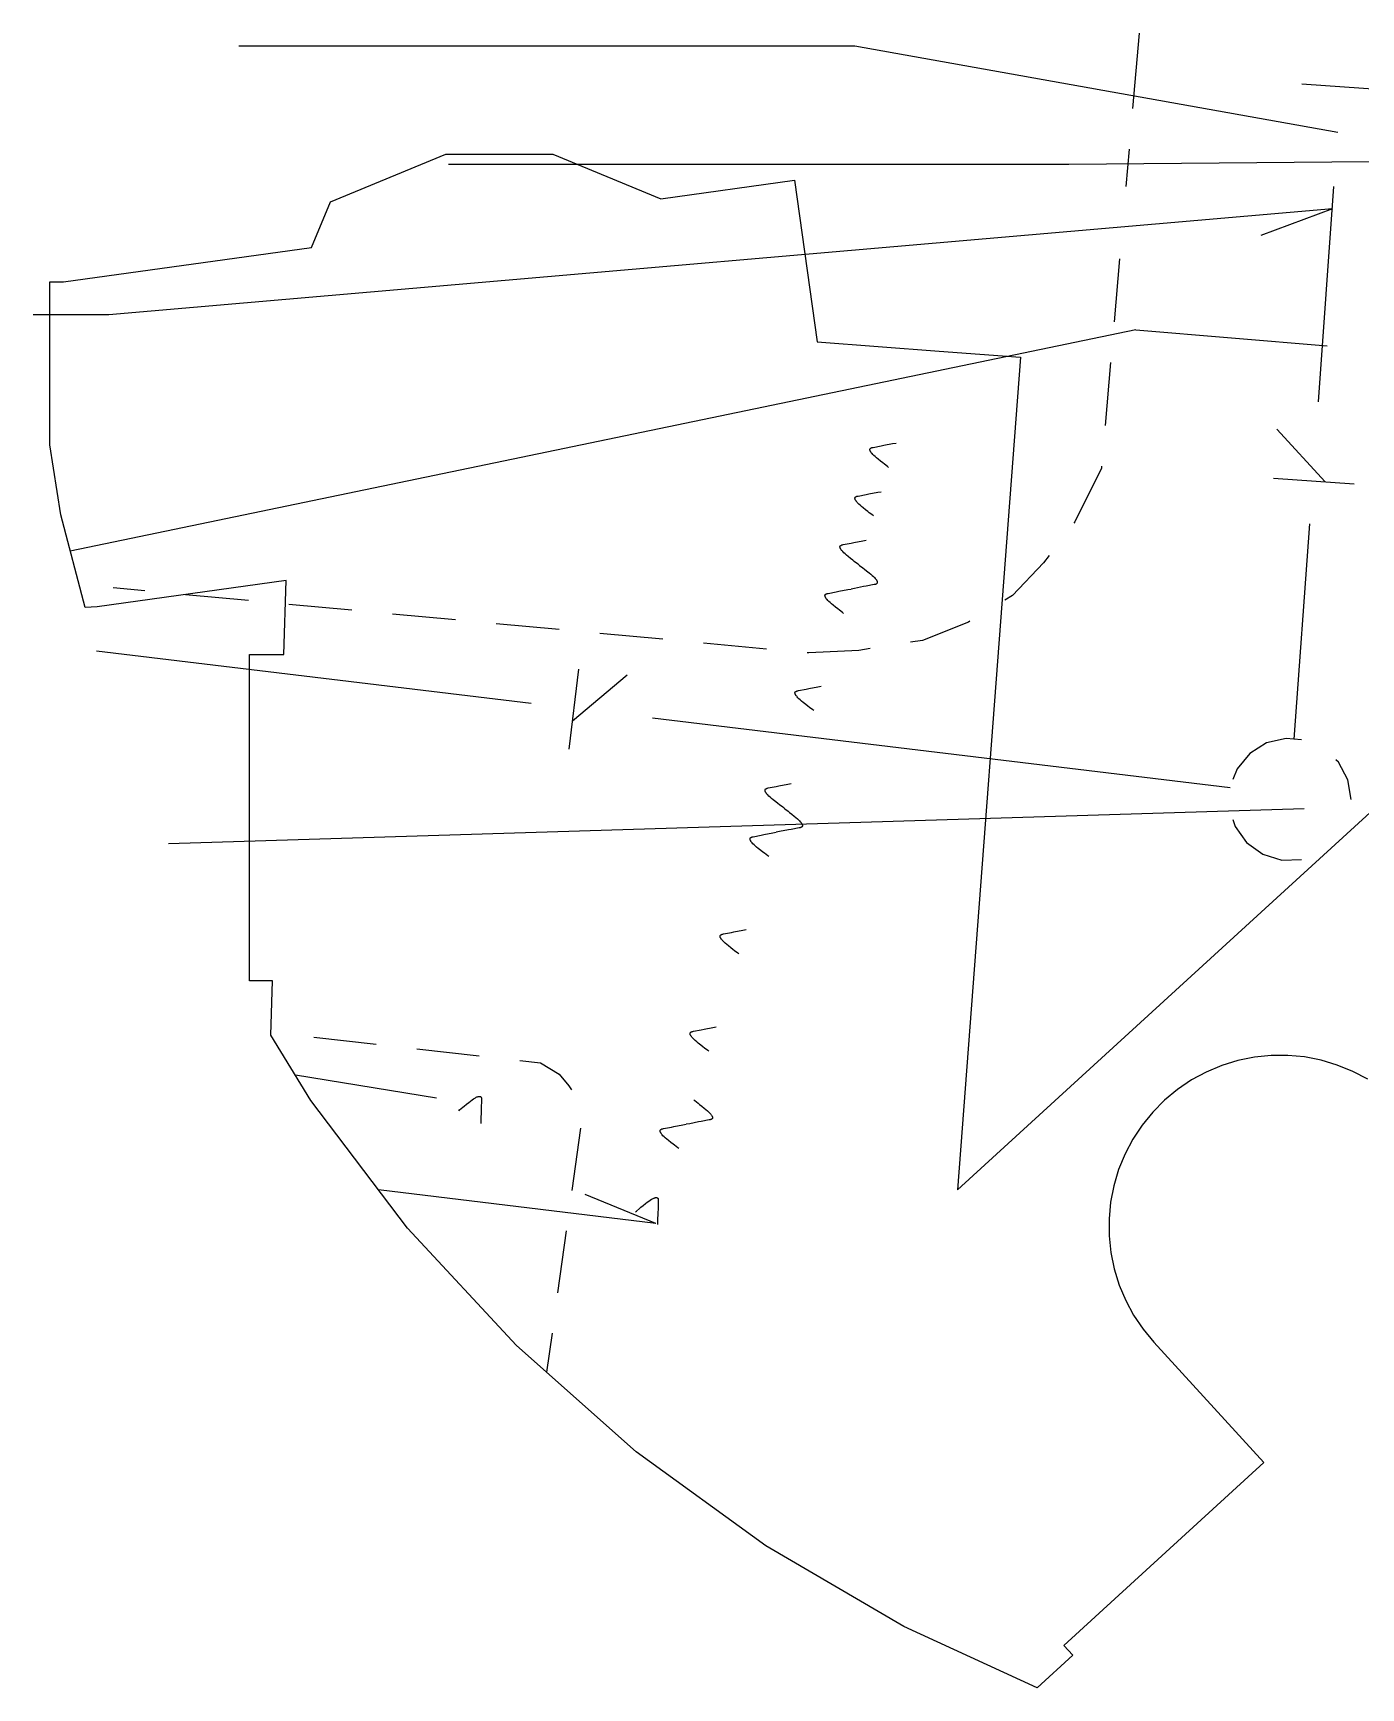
# Model space of a CAD drawing. Header units: metres. Extents: x 4550 to 4731, y 10605 to 11772.
# Drawn here: x 4588.25 to 4604.52, y 10981.6 to 11001.88 of the extents above; entities that cross this region are included whole.
import ezdxf

# ---------------------------------------------------------------- set-up
doc = ezdxf.new("R2010")
doc.units = ezdxf.units.M
for name, color, linetype in [('CURB', 7, 'Continuous'), ('ELECTR_CABLE', 7, 'Continuous'), ('HEAT', 7, 'Continuous'), ('SEWER', 7, 'Continuous'), ('WATER_PIPELINE', 7, 'Continuous')]:
    doc.layers.add(name, color=color, linetype=linetype)

msp = doc.modelspace()

# ---------------------------------------------------------------- linework, layer by layer
at = {"layer": 'CURB'}
for points in [[(4601.802, 11001.882), (4601.722, 11000.959)], [(4601.679, 11000.461), (4601.639, 11000)], [(4601.562, 10999.116), (4601.494, 10998.343)], [(4601.451, 10997.845), (4601.384, 10997.072)], [(4601.341, 10996.574), (4601.339, 10996.552), (4601.013, 10995.893), (4601.002, 10995.878)], [(4600.7, 10995.48), (4600.63, 10995.388), (4600.248, 10994.99), (4600.155, 10994.934)], [(4589.614, 10995.046), (4589.228, 10995.082)], [(4590.884, 10994.927), (4590.112, 10994.999)], [(4592.154, 10994.809), (4591.382, 10994.881)], [(4593.424, 10994.69), (4592.652, 10994.762)], [(4594.694, 10994.572), (4593.922, 10994.644)], [(4599.728, 10994.674), (4599.711, 10994.664), (4599.146, 10994.44), (4598.999, 10994.417)], [(4595.965, 10994.453), (4595.192, 10994.525)], [(4597.235, 10994.334), (4596.462, 10994.406)], [(4598.505, 10994.339), (4598.366, 10994.317), (4597.755, 10994.286), (4597.732, 10994.288)], [(4591.688, 10989.576), (4592.452, 10989.49)], [(4592.949, 10989.434), (4593.713, 10989.347)], [(4594.21, 10989.291), (4594.466, 10989.262), (4594.692, 10989.122), (4594.811, 10988.982), (4594.843, 10988.93)], [(4594.954, 10988.462), (4594.849, 10987.7)], [(4594.78, 10987.205), (4594.675, 10986.443)], [(4594.606, 10985.948), (4594.539, 10985.47)]]:
    msp.add_lwpolyline(points, dxfattribs=at)
at = {"layer": 'ELECTR_CABLE'}
for points in [[(4601.76, 10998.244), (4588.702, 10995.532)], [(4601.76, 10998.244), (4604.106, 10998.051)], [(4598.732, 10996.56), (4598.719, 10996.569), (4598.679, 10996.601), (4598.661, 10996.614), (4598.633, 10996.636), (4598.604, 10996.66), (4598.584, 10996.676), (4598.565, 10996.693), (4598.551, 10996.706), (4598.538, 10996.719), (4598.53, 10996.728), (4598.523, 10996.735), (4598.518, 10996.742), (4598.516, 10996.745), (4598.514, 10996.748), (4598.51, 10996.754), (4598.508, 10996.758), (4598.507, 10996.76), (4598.505, 10996.764), (4598.504, 10996.767), (4598.503, 10996.77), (4598.503, 10996.773), (4598.503, 10996.774), (4598.503, 10996.776), (4598.503, 10996.778), (4598.503, 10996.779), (4598.503, 10996.781), (4598.503, 10996.783), (4598.504, 10996.785), (4598.504, 10996.786), (4598.505, 10996.787), (4598.505, 10996.788), (4598.506, 10996.789), (4598.507, 10996.79), (4598.508, 10996.791), (4598.509, 10996.792), (4598.51, 10996.793), (4598.512, 10996.794), (4598.512, 10996.795), (4598.514, 10996.796), (4598.515, 10996.797), (4598.517, 10996.798), (4598.518, 10996.798), (4598.521, 10996.8), (4598.523, 10996.8), (4598.526, 10996.802), (4598.531, 10996.803), (4598.535, 10996.804), (4598.543, 10996.805), (4598.641, 10996.824), (4598.673, 10996.83), (4598.781, 10996.851), (4598.823, 10996.858)], [(4598.548, 10995.964), (4598.536, 10995.973), (4598.495, 10996.004), (4598.477, 10996.018), (4598.45, 10996.039), (4598.42, 10996.063), (4598.4, 10996.08), (4598.381, 10996.097), (4598.367, 10996.109), (4598.354, 10996.123), (4598.346, 10996.131), (4598.34, 10996.139), (4598.334, 10996.146), (4598.332, 10996.149), (4598.33, 10996.152), (4598.326, 10996.157), (4598.325, 10996.161), (4598.323, 10996.164), (4598.322, 10996.167), (4598.321, 10996.17), (4598.32, 10996.174), (4598.319, 10996.177), (4598.319, 10996.178), (4598.319, 10996.18), (4598.319, 10996.181), (4598.319, 10996.183), (4598.319, 10996.185), (4598.32, 10996.187), (4598.32, 10996.189), (4598.321, 10996.189), (4598.321, 10996.19), (4598.322, 10996.191), (4598.322, 10996.192), (4598.323, 10996.193), (4598.324, 10996.194), (4598.325, 10996.196), (4598.327, 10996.197), (4598.328, 10996.198), (4598.329, 10996.199), (4598.33, 10996.2), (4598.332, 10996.201), (4598.333, 10996.201), (4598.334, 10996.202), (4598.337, 10996.203), (4598.339, 10996.204), (4598.343, 10996.205), (4598.347, 10996.206), (4598.351, 10996.207), (4598.359, 10996.209), (4598.457, 10996.228), (4598.49, 10996.234), (4598.598, 10996.254), (4598.64, 10996.262)], [(4598.364, 10995.368), (4598.352, 10995.377), (4598.311, 10995.408), (4598.293, 10995.422), (4598.266, 10995.443), (4598.236, 10995.467), (4598.216, 10995.484), (4598.197, 10995.5), (4598.184, 10995.513), (4598.17, 10995.527), (4598.162, 10995.535), (4598.156, 10995.543), (4598.151, 10995.549), (4598.148, 10995.552), (4598.146, 10995.556), (4598.143, 10995.561), (4598.141, 10995.565), (4598.139, 10995.568), (4598.138, 10995.571), (4598.137, 10995.574), (4598.136, 10995.578), (4598.135, 10995.58), (4598.135, 10995.582), (4598.135, 10995.583), (4598.135, 10995.585), (4598.135, 10995.586), (4598.135, 10995.589), (4598.136, 10995.59), (4598.137, 10995.592), (4598.137, 10995.593), (4598.137, 10995.594), (4598.138, 10995.595), (4598.139, 10995.596), (4598.139, 10995.597), (4598.14, 10995.598), (4598.141, 10995.599), (4598.143, 10995.601), (4598.144, 10995.602), (4598.145, 10995.602), (4598.146, 10995.603), (4598.148, 10995.604), (4598.149, 10995.605), (4598.151, 10995.606), (4598.154, 10995.607), (4598.156, 10995.608), (4598.159, 10995.609), (4598.164, 10995.61), (4598.168, 10995.611), (4598.176, 10995.613), (4598.273, 10995.632), (4598.306, 10995.638), (4598.414, 10995.658), (4598.456, 10995.666)], [(4598.364, 10995.368), (4598.376, 10995.358), (4598.417, 10995.327), (4598.435, 10995.313), (4598.462, 10995.292), (4598.492, 10995.268), (4598.512, 10995.252), (4598.531, 10995.235), (4598.545, 10995.222), (4598.558, 10995.209), (4598.566, 10995.2), (4598.572, 10995.193), (4598.578, 10995.186), (4598.58, 10995.183), (4598.582, 10995.18), (4598.586, 10995.174), (4598.588, 10995.17), (4598.589, 10995.167), (4598.59, 10995.164), (4598.592, 10995.161), (4598.593, 10995.157), (4598.593, 10995.155), (4598.593, 10995.153), (4598.593, 10995.152), (4598.593, 10995.15), (4598.593, 10995.149), (4598.593, 10995.147), (4598.592, 10995.145), (4598.592, 10995.143), (4598.592, 10995.142), (4598.591, 10995.141), (4598.59, 10995.14), (4598.59, 10995.139), (4598.589, 10995.138), (4598.588, 10995.137), (4598.587, 10995.136), (4598.585, 10995.134), (4598.584, 10995.133), (4598.583, 10995.133), (4598.582, 10995.132), (4598.581, 10995.131), (4598.579, 10995.13), (4598.578, 10995.13), (4598.575, 10995.128), (4598.573, 10995.127), (4598.569, 10995.126), (4598.565, 10995.125), (4598.561, 10995.124), (4598.553, 10995.123), (4598.455, 10995.104), (4598.423, 10995.098), (4598.315, 10995.077), (4598.272, 10995.069)], [(4598.18, 10994.771), (4598.168, 10994.78), (4598.128, 10994.811), (4598.11, 10994.825), (4598.082, 10994.847), (4598.053, 10994.871), (4598.033, 10994.887), (4598.014, 10994.904), (4598, 10994.917), (4597.987, 10994.93), (4597.979, 10994.939), (4597.972, 10994.946), (4597.967, 10994.953), (4597.965, 10994.956), (4597.963, 10994.959), (4597.959, 10994.965), (4597.957, 10994.968), (4597.956, 10994.971), (4597.954, 10994.975), (4597.953, 10994.978), (4597.952, 10994.981), (4597.952, 10994.984), (4597.951, 10994.985), (4597.951, 10994.987), (4597.951, 10994.989), (4597.951, 10994.99), (4597.952, 10994.992), (4597.952, 10994.994), (4597.953, 10994.996), (4597.953, 10994.997), (4597.954, 10994.998), (4597.954, 10994.999), (4597.955, 10995), (4597.956, 10995.001), (4597.957, 10995.002), (4597.958, 10995.003), (4597.959, 10995.004), (4597.96, 10995.005), (4597.961, 10995.006), (4597.963, 10995.007), (4597.964, 10995.008), (4597.966, 10995.009), (4597.967, 10995.009), (4597.97, 10995.011), (4597.972, 10995.011), (4597.975, 10995.012), (4597.98, 10995.014), (4597.984, 10995.015), (4597.992, 10995.016), (4598.09, 10995.035), (4598.122, 10995.041), (4598.23, 10995.062), (4598.272, 10995.069)], [(4597.813, 10993.579), (4597.801, 10993.588), (4597.76, 10993.619), (4597.742, 10993.633), (4597.715, 10993.654), (4597.685, 10993.678), (4597.665, 10993.695), (4597.646, 10993.711), (4597.633, 10993.724), (4597.619, 10993.737), (4597.611, 10993.746), (4597.605, 10993.754), (4597.6, 10993.76), (4597.597, 10993.763), (4597.595, 10993.766), (4597.592, 10993.772), (4597.59, 10993.776), (4597.588, 10993.779), (4597.587, 10993.782), (4597.586, 10993.785), (4597.585, 10993.789), (4597.584, 10993.791), (4597.584, 10993.793), (4597.584, 10993.794), (4597.584, 10993.796), (4597.584, 10993.797), (4597.584, 10993.8), (4597.585, 10993.801), (4597.585, 10993.803), (4597.586, 10993.804), (4597.586, 10993.805), (4597.587, 10993.806), (4597.587, 10993.807), (4597.588, 10993.808), (4597.589, 10993.809), (4597.59, 10993.81), (4597.592, 10993.812), (4597.593, 10993.813), (4597.594, 10993.813), (4597.595, 10993.814), (4597.597, 10993.815), (4597.598, 10993.816), (4597.599, 10993.817), (4597.602, 10993.818), (4597.605, 10993.819), (4597.608, 10993.82), (4597.612, 10993.821), (4597.617, 10993.822), (4597.625, 10993.824), (4597.722, 10993.843), (4597.755, 10993.849), (4597.863, 10993.869), (4597.905, 10993.877)], [(4597.446, 10992.386), (4597.434, 10992.395), (4597.393, 10992.426), (4597.375, 10992.44), (4597.348, 10992.461), (4597.318, 10992.485), (4597.298, 10992.502), (4597.279, 10992.519), (4597.265, 10992.531), (4597.252, 10992.545), (4597.244, 10992.553), (4597.238, 10992.561), (4597.232, 10992.568), (4597.23, 10992.571), (4597.228, 10992.574), (4597.224, 10992.579), (4597.222, 10992.583), (4597.221, 10992.586), (4597.22, 10992.589), (4597.218, 10992.592), (4597.217, 10992.596), (4597.217, 10992.598), (4597.217, 10992.6), (4597.217, 10992.602), (4597.217, 10992.603), (4597.217, 10992.605), (4597.217, 10992.607), (4597.217, 10992.609), (4597.218, 10992.61), (4597.218, 10992.611), (4597.219, 10992.612), (4597.219, 10992.613), (4597.22, 10992.614), (4597.221, 10992.615), (4597.222, 10992.616), (4597.223, 10992.618), (4597.224, 10992.619), (4597.226, 10992.62), (4597.227, 10992.621), (4597.228, 10992.622), (4597.229, 10992.622), (4597.231, 10992.623), (4597.232, 10992.624), (4597.235, 10992.625), (4597.237, 10992.626), (4597.241, 10992.627), (4597.245, 10992.628), (4597.249, 10992.629), (4597.257, 10992.631), (4597.355, 10992.65), (4597.387, 10992.656), (4597.495, 10992.676), (4597.538, 10992.684)], [(4597.446, 10992.386), (4597.458, 10992.377), (4597.499, 10992.346), (4597.517, 10992.332), (4597.544, 10992.31), (4597.574, 10992.287), (4597.594, 10992.27), (4597.613, 10992.253), (4597.626, 10992.24), (4597.64, 10992.227), (4597.647, 10992.218), (4597.654, 10992.211), (4597.659, 10992.204), (4597.661, 10992.201), (4597.664, 10992.198), (4597.667, 10992.192), (4597.669, 10992.189), (4597.671, 10992.186), (4597.672, 10992.183), (4597.673, 10992.179), (4597.674, 10992.176), (4597.674, 10992.173), (4597.675, 10992.172), (4597.675, 10992.17), (4597.675, 10992.168), (4597.675, 10992.167), (4597.674, 10992.165), (4597.674, 10992.163), (4597.673, 10992.161), (4597.673, 10992.161), (4597.673, 10992.159), (4597.672, 10992.159), (4597.671, 10992.158), (4597.671, 10992.157), (4597.67, 10992.155), (4597.669, 10992.154), (4597.667, 10992.153), (4597.666, 10992.152), (4597.665, 10992.151), (4597.664, 10992.15), (4597.662, 10992.149), (4597.661, 10992.149), (4597.659, 10992.148), (4597.656, 10992.147), (4597.654, 10992.146), (4597.651, 10992.145), (4597.646, 10992.143), (4597.642, 10992.142), (4597.634, 10992.141), (4597.536, 10992.122), (4597.504, 10992.116), (4597.396, 10992.096), (4597.354, 10992.088)], [(4597.262, 10991.79), (4597.25, 10991.799), (4597.209, 10991.83), (4597.191, 10991.844), (4597.164, 10991.865), (4597.134, 10991.889), (4597.114, 10991.906), (4597.095, 10991.922), (4597.082, 10991.935), (4597.068, 10991.948), (4597.06, 10991.957), (4597.054, 10991.964), (4597.048, 10991.971), (4597.046, 10991.974), (4597.044, 10991.977), (4597.041, 10991.983), (4597.039, 10991.987), (4597.037, 10991.99), (4597.036, 10991.993), (4597.035, 10991.996), (4597.034, 10992), (4597.033, 10992.002), (4597.033, 10992.004), (4597.033, 10992.005), (4597.033, 10992.007), (4597.033, 10992.008), (4597.033, 10992.01), (4597.034, 10992.012), (4597.034, 10992.014), (4597.035, 10992.015), (4597.035, 10992.016), (4597.036, 10992.017), (4597.036, 10992.018), (4597.037, 10992.019), (4597.038, 10992.02), (4597.039, 10992.021), (4597.041, 10992.023), (4597.042, 10992.024), (4597.043, 10992.024), (4597.044, 10992.025), (4597.046, 10992.026), (4597.047, 10992.027), (4597.048, 10992.027), (4597.051, 10992.029), (4597.053, 10992.03), (4597.057, 10992.031), (4597.061, 10992.032), (4597.065, 10992.033), (4597.073, 10992.034), (4597.171, 10992.054), (4597.204, 10992.059), (4597.312, 10992.08), (4597.354, 10992.088)], [(4596.895, 10990.597), (4596.882, 10990.606), (4596.842, 10990.637), (4596.824, 10990.651), (4596.796, 10990.672), (4596.767, 10990.696), (4596.747, 10990.713), (4596.728, 10990.73), (4596.714, 10990.742), (4596.701, 10990.756), (4596.693, 10990.764), (4596.686, 10990.772), (4596.681, 10990.779), (4596.679, 10990.782), (4596.677, 10990.785), (4596.673, 10990.79), (4596.671, 10990.794), (4596.67, 10990.797), (4596.668, 10990.8), (4596.667, 10990.803), (4596.666, 10990.807), (4596.666, 10990.809), (4596.666, 10990.811), (4596.666, 10990.813), (4596.666, 10990.814), (4596.666, 10990.816), (4596.666, 10990.818), (4596.666, 10990.82), (4596.667, 10990.821), (4596.667, 10990.822), (4596.668, 10990.823), (4596.668, 10990.824), (4596.669, 10990.825), (4596.67, 10990.826), (4596.671, 10990.827), (4596.672, 10990.829), (4596.673, 10990.83), (4596.675, 10990.831), (4596.675, 10990.832), (4596.677, 10990.832), (4596.678, 10990.833), (4596.68, 10990.834), (4596.681, 10990.835), (4596.684, 10990.836), (4596.686, 10990.837), (4596.689, 10990.838), (4596.694, 10990.839), (4596.698, 10990.84), (4596.706, 10990.842), (4596.804, 10990.861), (4596.836, 10990.867), (4596.944, 10990.887), (4596.986, 10990.895)], [(4596.527, 10989.404), (4596.515, 10989.413), (4596.474, 10989.444), (4596.456, 10989.458), (4596.429, 10989.48), (4596.399, 10989.503), (4596.379, 10989.52), (4596.36, 10989.537), (4596.347, 10989.55), (4596.333, 10989.563), (4596.325, 10989.572), (4596.319, 10989.579), (4596.314, 10989.586), (4596.311, 10989.589), (4596.309, 10989.592), (4596.306, 10989.598), (4596.304, 10989.601), (4596.302, 10989.604), (4596.301, 10989.607), (4596.3, 10989.61), (4596.299, 10989.614), (4596.298, 10989.617), (4596.298, 10989.618), (4596.298, 10989.62), (4596.298, 10989.622), (4596.298, 10989.623), (4596.298, 10989.625), (4596.299, 10989.627), (4596.3, 10989.629), (4596.3, 10989.629), (4596.3, 10989.631), (4596.301, 10989.631), (4596.302, 10989.632), (4596.302, 10989.633), (4596.303, 10989.635), (4596.304, 10989.636), (4596.306, 10989.637), (4596.307, 10989.638), (4596.308, 10989.639), (4596.309, 10989.64), (4596.311, 10989.641), (4596.312, 10989.641), (4596.314, 10989.642), (4596.317, 10989.643), (4596.319, 10989.644), (4596.322, 10989.645), (4596.326, 10989.647), (4596.331, 10989.647), (4596.339, 10989.649), (4596.436, 10989.668), (4596.469, 10989.674), (4596.577, 10989.694), (4596.619, 10989.702)], [(4593.191, 10988.83), (4591.46, 10989.11)], [(4593.462, 10988.675), (4593.473, 10988.685), (4593.512, 10988.718), (4593.53, 10988.733), (4593.557, 10988.755), (4593.586, 10988.778), (4593.607, 10988.794), (4593.628, 10988.809), (4593.643, 10988.82), (4593.659, 10988.83), (4593.669, 10988.835), (4593.678, 10988.84), (4593.686, 10988.844), (4593.689, 10988.845), (4593.693, 10988.847), (4593.699, 10988.849), (4593.703, 10988.85), (4593.706, 10988.851), (4593.709, 10988.851), (4593.713, 10988.852), (4593.717, 10988.852), (4593.719, 10988.852), (4593.721, 10988.852), (4593.722, 10988.852), (4593.724, 10988.851), (4593.725, 10988.851), (4593.727, 10988.85), (4593.729, 10988.849), (4593.731, 10988.848), (4593.731, 10988.848), (4593.732, 10988.847), (4593.733, 10988.846), (4593.734, 10988.845), (4593.735, 10988.845), (4593.736, 10988.843), (4593.736, 10988.842), (4593.738, 10988.84), (4593.738, 10988.839), (4593.739, 10988.838), (4593.739, 10988.836), (4593.74, 10988.835), (4593.74, 10988.833), (4593.741, 10988.832), (4593.741, 10988.828), (4593.742, 10988.826), (4593.742, 10988.823), (4593.742, 10988.818), (4593.742, 10988.814), (4593.742, 10988.806), (4593.739, 10988.706), (4593.738, 10988.673), (4593.734, 10988.563), (4593.732, 10988.52)], [(4596.343, 10988.808), (4596.356, 10988.799), (4596.396, 10988.768), (4596.414, 10988.754), (4596.442, 10988.732), (4596.471, 10988.708), (4596.491, 10988.692), (4596.51, 10988.675), (4596.524, 10988.662), (4596.537, 10988.649), (4596.545, 10988.64), (4596.552, 10988.633), (4596.557, 10988.626), (4596.559, 10988.623), (4596.561, 10988.62), (4596.565, 10988.614), (4596.567, 10988.611), (4596.568, 10988.608), (4596.57, 10988.604), (4596.571, 10988.601), (4596.572, 10988.598), (4596.572, 10988.595), (4596.573, 10988.594), (4596.573, 10988.592), (4596.573, 10988.59), (4596.573, 10988.589), (4596.572, 10988.587), (4596.572, 10988.585), (4596.571, 10988.583), (4596.571, 10988.582), (4596.57, 10988.581), (4596.57, 10988.58), (4596.569, 10988.579), (4596.568, 10988.578), (4596.567, 10988.577), (4596.566, 10988.576), (4596.565, 10988.575), (4596.564, 10988.574), (4596.563, 10988.573), (4596.561, 10988.572), (4596.56, 10988.571), (4596.558, 10988.57), (4596.557, 10988.57), (4596.554, 10988.568), (4596.552, 10988.568), (4596.549, 10988.567), (4596.544, 10988.565), (4596.54, 10988.564), (4596.532, 10988.563), (4596.434, 10988.544), (4596.402, 10988.538), (4596.294, 10988.517), (4596.252, 10988.51)], [(4596.16, 10988.211), (4596.148, 10988.221), (4596.107, 10988.252), (4596.089, 10988.266), (4596.062, 10988.287), (4596.032, 10988.311), (4596.012, 10988.328), (4595.993, 10988.344), (4595.979, 10988.357), (4595.966, 10988.37), (4595.958, 10988.379), (4595.952, 10988.386), (4595.946, 10988.393), (4595.944, 10988.396), (4595.942, 10988.399), (4595.938, 10988.405), (4595.936, 10988.409), (4595.935, 10988.412), (4595.934, 10988.415), (4595.932, 10988.418), (4595.931, 10988.422), (4595.931, 10988.424), (4595.931, 10988.426), (4595.931, 10988.427), (4595.931, 10988.429), (4595.931, 10988.43), (4595.931, 10988.432), (4595.932, 10988.434), (4595.932, 10988.436), (4595.932, 10988.437), (4595.933, 10988.438), (4595.934, 10988.439), (4595.934, 10988.44), (4595.935, 10988.441), (4595.936, 10988.442), (4595.937, 10988.443), (4595.939, 10988.445), (4595.94, 10988.446), (4595.941, 10988.446), (4595.942, 10988.447), (4595.943, 10988.448), (4595.945, 10988.449), (4595.946, 10988.449), (4595.949, 10988.451), (4595.951, 10988.452), (4595.955, 10988.453), (4595.959, 10988.454), (4595.963, 10988.455), (4595.971, 10988.456), (4596.069, 10988.475), (4596.101, 10988.481), (4596.209, 10988.502), (4596.252, 10988.51)], [(4595.877, 10987.293), (4592.479, 10987.708)], [(4595.877, 10987.293), (4595.014, 10987.65)], [(4595.628, 10987.436), (4595.64, 10987.445), (4595.679, 10987.478), (4595.696, 10987.493), (4595.723, 10987.515), (4595.753, 10987.539), (4595.774, 10987.554), (4595.794, 10987.569), (4595.809, 10987.58), (4595.825, 10987.59), (4595.836, 10987.596), (4595.844, 10987.6), (4595.852, 10987.604), (4595.856, 10987.606), (4595.859, 10987.607), (4595.865, 10987.609), (4595.869, 10987.61), (4595.872, 10987.611), (4595.876, 10987.612), (4595.879, 10987.612), (4595.883, 10987.612), (4595.886, 10987.612), (4595.887, 10987.612), (4595.889, 10987.612), (4595.89, 10987.611), (4595.892, 10987.611), (4595.894, 10987.61), (4595.895, 10987.61), (4595.897, 10987.609), (4595.898, 10987.608), (4595.899, 10987.607), (4595.899, 10987.607), (4595.9, 10987.606), (4595.901, 10987.605), (4595.902, 10987.604), (4595.903, 10987.602), (4595.904, 10987.6), (4595.905, 10987.599), (4595.905, 10987.598), (4595.906, 10987.597), (4595.906, 10987.595), (4595.907, 10987.593), (4595.907, 10987.592), (4595.908, 10987.589), (4595.908, 10987.587), (4595.908, 10987.583), (4595.908, 10987.578), (4595.908, 10987.574), (4595.908, 10987.566), (4595.905, 10987.466), (4595.904, 10987.433), (4595.9, 10987.324), (4595.899, 10987.281)]]:
    msp.add_lwpolyline(points, dxfattribs=at)
at = {"layer": 'HEAT'}
msp.add_lwpolyline([(4604.603, 10989.062), (4604.421, 10989.158), (4604.23, 10989.236), (4604.032, 10989.295), (4603.83, 10989.335), (4603.625, 10989.354), (4603.419, 10989.353), (4603.214, 10989.332), (4603.012, 10989.291), (4602.815, 10989.23), (4602.625, 10989.15), (4602.444, 10989.053), (4602.273, 10988.937), (4602.114, 10988.806), (4601.969, 10988.66), (4601.839, 10988.5), (4601.725, 10988.328), (4601.629, 10988.146), (4601.551, 10987.955), (4601.492, 10987.757), (4601.452, 10987.555), (4601.433, 10987.35), (4601.434, 10987.144), (4601.455, 10986.939), (4601.496, 10986.737), (4601.557, 10986.54), (4601.637, 10986.35), (4601.734, 10986.169), (4601.85, 10985.998), (4601.981, 10985.839), (4603.331, 10984.363), (4600.881, 10982.124), (4600.99, 10982.005), (4600.553, 10981.603), (4598.92, 10982.353), (4597.226, 10983.344), (4595.638, 10984.496), (4594.169, 10985.798), (4592.836, 10987.238), (4591.65, 10988.801), (4591.158, 10989.602), (4591.181, 10990.267), (4590.898, 10990.267), (4590.898, 10994.267), (4591.317, 10994.267), (4591.348, 10995.174), (4589.032, 10994.852), (4588.883, 10994.842), (4588.586, 10995.977), (4588.449, 10996.835), (4588.449, 10998.833), (4588.619, 10998.833), (4591.659, 10999.255), (4591.89, 10999.814), (4593.305, 11000.399), (4594.615, 11000.399), (4595.941, 10999.85), (4597.579, 11000.078), (4597.854, 10998.097), (4599.35, 10997.984), (4600.347, 10997.909), (4599.576, 10987.706), (4605.828, 10993.422)], dxfattribs=at)
at = {"layer": 'SEWER'}
for points in [[(4604.238, 11000.662), (4598.316, 11001.721), (4590.769, 11001.721)], [(4603.795, 11001.26), (4604.783, 11001.189)], [(4604.001, 10997.362), (4604.19, 11000)], [(4604.17, 10999.727), (4589.174, 10998.43), (4588.246, 10998.43)], [(4604.17, 10999.727), (4603.295, 10999.4)], [(4604.084, 10996.382), (4603.491, 10997.027)], [(4603.448, 10996.428), (4604.436, 10996.357)], [(4603.704, 10993.228), (4603.893, 10995.866)], [(4589.022, 10994.313), (4594.349, 10993.671)], [(4594.932, 10994.088), (4594.813, 10993.105)], [(4594.855, 10993.455), (4595.528, 10994.016)], [(4595.838, 10993.491), (4602.916, 10992.638)], [(4603.791, 10993.22), (4603.603, 10993.238), (4603.365, 10993.183), (4603.158, 10993.055), (4603.002, 10992.866), (4602.952, 10992.733)], [(4604.401, 10992.49), (4604.361, 10992.731), (4604.246, 10992.946), (4604.214, 10992.976)], [(4603.824, 10992.376), (4589.906, 10991.947)], [(4602.952, 10992.246), (4602.977, 10992.16), (4603.119, 10991.961), (4603.317, 10991.819), (4603.55, 10991.747), (4603.792, 10991.754)]]:
    msp.add_lwpolyline(points, dxfattribs=at)
at = {"layer": 'WATER_PIPELINE'}
msp.add_lwpolyline([(4609.23, 11000.343), (4600.939, 11000.273), (4593.337, 11000.273)], dxfattribs=at)

doc.saveas('drawing.dxf')
